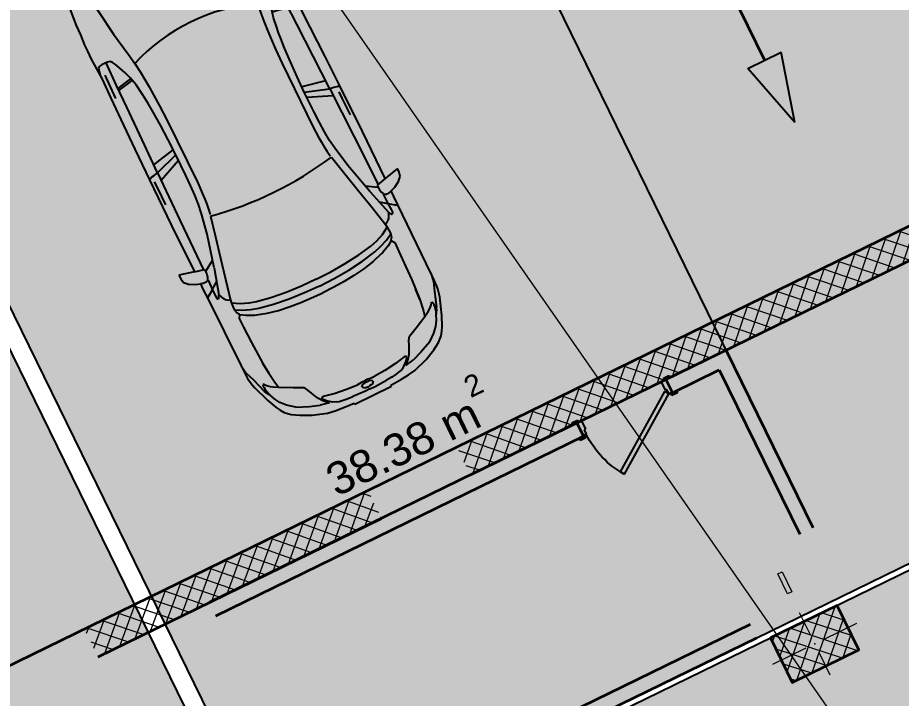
# Model space of a CAD drawing. Header units: metres. Extents: x 7511783 to 7512372, y 4692307 to 4692611.
# Drawn here: x 7511901.53 to 7511908.67, y 4692372.18 to 4692377.69 of the extents above; entities that cross this region are included whole.
import ezdxf

# ---------------------------------------------------------------- set-up
doc = ezdxf.new("R2010")
doc.units = ezdxf.units.M
for name, color, linetype, lineweight in [('2D Drafting - General_Pen_No__1', 7, 'Continuous', 0), ('A - Muret', 7, 'Continuous', 0), ('A - Muret_Pen_No__101', 252, 'Continuous', 0), ('A - Muret_Pen_No__7', 7, 'Continuous', 0), ('A - Pllaka Themel', 7, 'Continuous', 0), ('A - Pllaka Themel_Pen_No__42', 8, 'Continuous', 0), ('A - Shtyllat', 7, 'Continuous', 0), ('A - Shtyllat_Pen_No__1', 7, 'Continuous', 0), ('A - Shtyllat_Pen_No__7', 7, 'Continuous', 0), ('A -Polyline', 7, 'Continuous', 0), ('A -Polyline_Pen_No__42', 8, 'Continuous', 0), ('A1 - Bodrumi -1', 7, 'Continuous', 0), ('ARCHICAD Doors_Pen_No__42', 8, 'Continuous', 0), ('bodrum 1 garazhat projekt', 7, 'Continuous', 0), ('garazhat-netw-amiri - b1', 20, 'Continuous', 0), ('Interior - Furniture _Pen_No__42', 8, 'Continuous', 0), ('vijat rregullim', 1, 'Continuous', 0)]:
    doc.layers.add(name, color=color, linetype=linetype, lineweight=lineweight)
for name, color, linetype, lineweight, true_color in [('2D Drafting - General_Pen_No__102', 7, 'Continuous', 0, 0xcccccc), ('A - Fill Zone_Pen_No__102', 7, 'Continuous', 0, 0xcccccc), ('A - Fill Zone_Pen_No__156', 7, 'Continuous', 0, 0x54689e), ('A - Fill Zone_Pen_No__176', 7, 'Continuous', 0, 0x93a0c6), ('A - Muret_Pen_No__102', 7, 'Continuous', 0, 0xcccccc), ('A -Polyline_Pen_No__48', 7, 'Continuous', 0, 0xa80f02), ('A -Polyline_Pen_No__8', 7, 'Continuous', 0, 0xa80f02)]:
    doc.layers.add(name, color=color, linetype=linetype, lineweight=lineweight, true_color=true_color)
doc.styles.add('GENERATED_STYLE_1', font='arial.ttf')
pattern_1 = [(44.99999999999999, (0, 0), (-68.94290863686237, 68.94290863686243), []), (135.0000000000002, (0, 0), (68.94290863686219, 68.94290863686261), [])]

# ---------------------------------------------------------------- blocks, each defined once
blk = doc.blocks.new('Slab_1', base_point=(-1850.000000000003, -20500.83600967443))
at = {"layer": 'A - Pllaka Themel_Pen_No__42', "color": 8, "linetype": 'Continuous', "lineweight": 25, "flags": 128}
blk.add_lwpolyline([(-1850.000000000003, -20500.83600967443), (27400.0000000007, -20500.83534970144), (27400.0000000007, 1500), (-1000, 1500), (-999.9999999999993, -8550.830745419273), (-1850.000000000002, -8550.830745419273)], close=True, dxfattribs=at)
blk = doc.blocks.new('Slab_2', base_point=(27550, -20500.83535421408))
at = {"layer": 'A - Pllaka Themel_Pen_No__42', "color": 8, "linetype": 'Continuous', "lineweight": 25, "flags": 128}
blk.add_lwpolyline([(27550, -20500.83535421408), (52100, -20500.83535421408), (52100, 1500), (27550, 1500)], close=True, dxfattribs=at)
blk = doc.blocks.new('Slab_5', base_point=(27099.99999994247, -19050.45703700876))
at = {"layer": 'A - Pllaka Themel_Pen_No__42', "color": 8, "linetype": 'Continuous', "lineweight": 25, "flags": 128}
blk.add_lwpolyline([(27099.99999994247, -19050.45703700876), (27099.99999994245, -53141.28956256485), (34367.48378446266, -53141.28956256485), (34572.08011014806, -54047.73212241127), (58725.51372234098, -48551.56399353077), (58577.30438397717, -47886.40318112021), (60192.66493870387, -47573.34216697118), (56976.71528492225, -33242.20353530695), (55470.262655318, -33580.37692266011), (52202.17436583389, -19050.80466526669)], close=True, dxfattribs=at)
blk = doc.blocks.new('Wall_32', base_point=(5824.862731304112, -24950.40664052381))
at = {"layer": 'A - Muret_Pen_No__101', "linetype": 'Continuous', "lineweight": 13}
h = blk.add_hatch(dxfattribs=at)
h.set_pattern_fill('CONCRETE_BLOCK', color=252, style=0, pattern_type=2)
h.set_pattern_definition(pattern_1)
h.paths.add_polyline_path([(6424.862816457296, -24950.41492313773), (9499.99819457595, -24950.45703086066), (9500.001641991863, -24700.63338816103), (10300.00183761077, -24700.64422289676), (10299.99814395087, -24950.46786559639), (13074.99829154035, -24950.50578717143), (13075.00173895627, -24700.63338816103), (13875.00193457518, -24700.64422289676), (13874.99824091527, -24950.51686815115), (16424.99835657232, -24950.55208104225), (16425.00180398823, -24700.63338816103), (17225.00150711915, -24700.64422289676), (17224.99805970324, -24950.56316202198), (22349.99821248404, -24950.63358780419), (22350.00165989995, -24700.63338816103), (6424.866263873208, -24700.41496973857)])
at = {"layer": 'A - Muret_Pen_No__7', "color": 7, "linetype": 'Continuous', "lineweight": 35, "flags": 128}
for points in [[(22350.00171495449, -24700.63356742325), (6424.866061430847, -24700.41487988083)], [(13874.99827751874, -24950.51718679462), (16424.99818087069, -24950.55220396648)], [(17224.99816915654, -24950.56318974614), (22349.99828189833, -24950.63356739967)]]:
    blk.add_lwpolyline(points, dxfattribs=at)
blk = doc.blocks.new('Wall_61', base_point=(27550, -19000.83534970144))
at = {"layer": 'A - Muret_Pen_No__102', "linetype": 'Continuous', "lineweight": 0, "true_color": 0xcccccc}
blk.add_hatch(color=254, dxfattribs=at).paths.add_polyline_path([(28500.00002657669, -19000.83533755253), (31800.00000223517, -19000.83597085249), (31800.00000223517, -18880.83531886295), (28500.00002657669, -18880.83531886295)])
at = {"layer": 'A - Muret_Pen_No__7', "color": 7, "linetype": 'Continuous', "lineweight": 35, "flags": 128}
for points in [[(31800.00000223517, -18880.83534970144), (28500.00002086165, -18880.83534970144)], [(28500.00002086165, -19000.83534970144), (31800.00000223522, -19000.83534970144)]]:
    blk.add_lwpolyline(points, dxfattribs=at)
blk = doc.blocks.new('Door 22')
at = {"layer": 'ARCHICAD Doors_Pen_No__42', "color": 8, "linetype": 'Continuous', "lineweight": 25}
for p, q in [((-260.3921784050518, 393.9747868736185), (-237.4491209510099, 426.7408686451782)), ((349.0569425459581, -32.76608177155968), (-260.3921784050518, 393.9747868736185)), ((-237.4491209510099, 426.7408686451782), (371.9999999999999, 0)), ((-387, 23.99999999999998), (-437, 23.99999999999998)), ((-437, 23.99999999999998), (-437, 4.99999999999999)), ((-437, 4.99999999999999), (-387, 4.99999999999999)), ((-400, 4.99999999999999), (-437.0000000000001, 4.99999999999999)), ((-400, 4.99999999999999), (-437.0000000000001, 4.99999999999999)), ((-375, 4.99999999999999), (-400, 4.99999999999999)), ((-400, 4.99999999999999), (-400, 0)), ((-400, 0), (-400, 4.99999999999999)), ((-400, 0), (-400, 4.99999999999999)), ((-400, 0), (-375, 0)), ((-372.0000000000001, 0), (-400, 0)), ((-400, 0), (-400, -115)), ((-400, -115), (-400, 0)), ((-400, -115), (-400, 0)), ((-387, 4.99999999999999), (-387, 23.99999999999998)), ((-375, 0), (-375, 4.99999999999999)), ((-372.0000000000001, -40), (-372.0000000000001, 0)), ((371.9999999999999, 0), (349.0569425459581, -32.76608177155968)), ((400, 0), (372.0000000000001, 0)), ((372.0000000000001, 0), (372.0000000000001, -40)), ((400, 4.99999999999999), (375, 4.99999999999999)), ((375, 4.99999999999999), (375, 0)), ((375, 0), (400, 0)), ((437, 23.99999999999998), (387, 23.99999999999998)), ((387, 23.99999999999998), (387, 4.99999999999999)), ((387, 4.99999999999999), (437, 4.99999999999999)), ((400, 0), (400, 4.99999999999999)), ((400, 0), (400, 4.99999999999999)), ((400, 0), (400, 4.99999999999999)), ((400, 4.99999999999999), (437.0000000000001, 4.99999999999999)), ((400, 4.99999999999999), (437.0000000000001, 4.99999999999999)), ((400, -115), (400, 0)), ((400, -115), (400, 0)), ((400, -115), (400, 0)), ((437, 4.99999999999999), (437, 23.99999999999998)), ((-360.0000000000001, -40), (-372.0000000000001, -40)), ((-360.0000000000001, -115), (-360.0000000000001, -40)), ((372.0000000000001, -40), (360.0000000000001, -40)), ((360.0000000000001, -40), (360.0000000000001, -115)), ((-387, -115), (-437, -115)), ((-437, -115), (-437, -134)), ((-400, -115), (-437.0000000000001, -115)), ((-400, -115), (-437.0000000000001, -115)), ((-437, -134), (-387, -134)), ((-400, -115), (-360.0000000000001, -115)), ((-387, -134), (-387, -115)), ((360.0000000000001, -115), (400, -115)), ((437, -115), (387, -115)), ((387, -115), (387, -134)), ((387, -134), (437, -134)), ((400, -115), (437.0000000000001, -115)), ((400, -115), (437.0000000000001, -115)), ((437, -134), (437, -115))]:
    blk.add_line(p, q, dxfattribs=at)
blk.add_arc((371.9999999999999, 0), 744, 145, 180, dxfattribs=at)
blk = doc.blocks.new('Wall_62', base_point=(27550, -16800.83534970144))
at = {"layer": 'A - Muret_Pen_No__102', "linetype": 'Continuous', "lineweight": 0, "true_color": 0xcccccc}
for points in [[(27950.00003650788, -16800.83535064358), (27950.00003650788, -16920.83534970144), (31257.67067295569, -16920.83534970144), (31257.67067295569, -16800.83535064358)], [(32599.99999999999, -16800.83535064358), (32057.67066667476, -16800.83535064358), (32057.67066667476, -16920.83534970144), (32480.00000094213, -16920.83534970144)]]:
    blk.add_hatch(color=254, dxfattribs=at).paths.add_polyline_path(points)
at = {"layer": 'A - Muret_Pen_No__7', "color": 7, "linetype": 'Continuous', "lineweight": 35}
for p, q in [((31257.67064084864, -16800.83534970144), (31220.67064084864, -16800.83534970144)), ((31257.67064084864, -16800.83534970144), (31257.67064084864, -16915.83534970144)), ((32057.67064084864, -16800.83534970144), (32094.67064084864, -16800.83534970144)), ((32057.67064084864, -16800.83534970144), (32057.67064084864, -16915.83534970144)), ((31257.67064084864, -16920.83534970144), (31220.67064084864, -16920.83534970144)), ((31257.67064084864, -16915.83534970144), (31257.67064084864, -16920.83534970144)), ((32057.67064084864, -16915.83534970144), (32057.67064084864, -16920.83534970144)), ((32057.67064084864, -16920.83534970144), (32094.67064084864, -16920.83534970144))]:
    blk.add_line(p, q, dxfattribs=at)
at = {"layer": 'A - Muret_Pen_No__7', "color": 7, "linetype": 'Continuous', "lineweight": 35, "flags": 128}
for points in [[(31257.67064677061, -16800.83534970144), (27950.00003650788, -16800.83534970144)], [(32599.99999999999, -16800.83534970144), (32057.67064453544, -16800.83534970144)], [(27949.99999538064, -16920.83534970144), (31257.6706300813, -16920.83534970144)], [(32057.67062084257, -16920.83534970144), (32480, -16920.83534970144)]]:
    blk.add_lwpolyline(points, dxfattribs=at)
at = {"layer": 'ARCHICAD Doors_Pen_No__42', "color": 8, "linetype": 'Continuous', "lineweight": 25, "xscale": -1, "zscale": 1000, "rotation": 180}
blk.add_blockref('Door 22', (31657.67064084864, -16915.83534970144), dxfattribs=at)
blk = doc.blocks.new('Wall_63', base_point=(32599.99999999999, -16800.83534970144))
at = {"layer": 'A - Muret_Pen_No__102', "linetype": 'Continuous', "lineweight": 0, "true_color": 0xcccccc}
blk.add_hatch(color=254, dxfattribs=at).paths.add_polyline_path([(32480, -16920.83534970144), (32480, -18400.83597085249), (32599.99999999999, -18400.83597085249), (32599.99999999999, -16800.83534970144)])
at = {"layer": 'A - Muret_Pen_No__7', "color": 7, "linetype": 'Continuous', "lineweight": 35, "flags": 128}
for points in [[(32599.99999999999, -18400.83597085249), (32599.99999999999, -16800.83534970144)], [(32480, -16920.83534970144), (32480, -18400.83597085249)]]:
    blk.add_lwpolyline(points, dxfattribs=at)
blk = doc.blocks.new('Column_36', base_point=(3830.000000000001, 14470))
at = {"layer": 'A - Shtyllat_Pen_No__1', "color": 7, "linetype": 'Continuous', "lineweight": 13, "flags": 128}
blk.add_lwpolyline([(3850.000000000001, 14380), (3810.000000000001, 14380), (3810.000000000001, 14560), (3850.000000000001, 14560)], close=True, dxfattribs=at)
blk = doc.blocks.new('Column_107', base_point=(32200, -19250.52766453971))
at = {"layer": 'A - Shtyllat', "linetype": 'Continuous', "lineweight": 0, "true_color": 0x000000}
h = blk.add_hatch(dxfattribs=at)
h.set_pattern_fill('CONCRETE_BLOCK', color=18, style=0, pattern_type=2)
h.set_pattern_definition(pattern_1)
h.paths.add_polyline_path([(32500.00276967757, -19050.53181911841), (31900.00276973511, -19050.52350999937), (31899.99723032242, -19450.52350996101), (32499.99723026488, -19450.53181908005)])
at = {"layer": 'A - Shtyllat_Pen_No__1', "color": 7, "linetype": 'Continuous', "lineweight": 13}
for p, q in [((32200.00110788253, -19170.52766454738), (32200.00387758888, -18970.52766456656)), ((32120.00000000767, -19250.52655665718), (31820.00000003643, -19250.52240209766)), ((32279.99999999233, -19250.52877242225), (32579.99999996355, -19250.53292698177)), ((32199.99889211746, -19330.52766453204), (32199.99612241111, -19530.52766451286))]:
    blk.add_line(p, q, dxfattribs=at)
blk.add_point((32200, -19250.52766453971), dxfattribs=at)
at = {"layer": 'A - Shtyllat_Pen_No__7', "color": 7, "linetype": 'Continuous', "lineweight": 35, "flags": 128}
blk.add_lwpolyline([(32500.00276967757, -19050.53181911841), (31900.00276973511, -19050.52350999937), (31899.99723032242, -19450.52350996101), (32499.99723026488, -19450.53181908005)], close=True, dxfattribs=at)
blk = doc.blocks.new('Car 05 22')
at = {"layer": 'Interior - Furniture _Pen_No__42', "color": 8, "linetype": 'Continuous', "lineweight": 25}
for p, q in [((1961.117547741, 983.2211582230001), (1928.938242309, 983.2211582230001)), ((1928.938242309, 983.2211582230001), (1957.843908175, 858.0544967500001)), ((1996.903176747, 974.9060932166), (1961.117547741, 983.2211582230001)), ((2026.89661068, 945.007687052), (1996.903176747, 974.9060932166)), ((2054.5732194, 897.577022836), (2026.89661068, 945.007687052)), ((1129.8609284, 858.5331077519999), (856.5325990199999, 856.1697074550001)), ((1129.8609284, 858.5331077519999), (1120.69723063, 838.160005195)), ((1536.1071561, 860.3802508980001), (1129.8609284, 858.5331077519999)), ((1957.843908175, 858.0544967500001), (1536.1071561, 860.3802508980001)), ((1957.84390817, 858.0544967500001), (1977.22141076, 777.427813481)), ((2067.91700908, 857.6794056350002), (2054.5732194, 897.577022836)), ((2119.91703998, 857.4374531180001), (2067.91700908, 857.6794056350002)), ((2075.28112592, 835.6608695470001), (2067.91700908, 857.6794056350002)), ((2193.165590015, 856.4504063259001), (2119.91703998, 857.4374531180001)), ((-585.227090103, 801.027979058), (-706.3378894982, 775.7872218095)), ((-483.1389679684001, 817.2581826864), (-585.227090103, 801.027979058)), ((-372.3345973750002, 830.2299334650002), (-483.1389679684001, 817.2581826864)), ((-251.752794228, 841.0437339470001), (-372.3345973750002, 830.2299334650002)), ((-168.2198443133, 844.6061713611999), (-251.752794228, 841.0437339470001)), ((-78.35772569479998, 850.6357850930001), (-168.2198443133, 844.6061713611999)), ((-24.036324899, 852.2918850640001), (-78.35772569479998, 850.6357850930001)), ((40.3182760438, 852.333685063), (-24.036324899, 852.2918850640001)), ((230.8030912739, 845.5192631063), (40.3182760438, 852.333685063)), ((124.560977278, 791.396786131), (129.0398444, 820.468777931)), ((125.693926866, 743.8968737240001), (124.560977278, 791.396786131)), ((129.0398444, 820.468777931), (138.8862428820001, 832.3883788069999)), ((138.8862428820001, 832.3883788069999), (165.168377873, 840.2758852750001)), ((165.168377873, 840.2758852750001), (194.733578306, 844.324685204)), ((194.733578306, 844.324685204), (230.803091274, 845.519263106)), ((210.873013229, 809.231738788), (418.0703055720001, 816.1926024380002)), ((400.0158099590001, 847.5968063790001), (230.8030912739, 845.5192631063)), ((590.7241636140001, 851.6786068920002), (400.0158099590001, 847.5968063790001)), ((856.5325990199999, 856.1697074550001), (590.7241636140001, 851.6786068920002)), ((1115.14443198, 808.9482015290001), (1108.59023357, 773.98329714)), ((1119.51383092, 833.267204581), (1115.14443198, 808.9482015290001)), ((1120.16623076, 836.3248049650001), (1119.51383092, 833.267204581)), ((1120.69723063, 838.160005195), (1120.16623076, 836.3248049650001)), ((1162.63563846, 830.4777734580001), (1220.13025657, 829.0713745190002)), ((1220.13025657, 829.0713745190002), (1369.65750367, 831.4890726950001)), ((1537.61805657, 780.0256115210001), (1974.99295641, 786.0764425990001)), ((2044.48611622, 783.069509224), (2063.35562216, 792.2740022800001)), ((2063.35562216, 792.2740022800001), (2070.42572439, 799.8521965630001)), ((2068.68333559, 787.696981005), (2065.39356605, 794.4584027669999)), ((2068.68333559, 787.696981005), (2148.02030692, 790.4828861469999)), ((2070.42572439, 799.8521965630001), (2075.2191259, 809.398389361)), ((2075.2191259, 809.398389361), (2075.28112592, 835.6608695470001)), ((2106.51930118, 732.1586113790001), (2148.02030692, 790.4828861469999)), ((2148.02030692, 790.4828861469999), (2166.81146925, 813.8145374840001)), ((2148.02030692, 790.4828861469999), (2205.61920777, 792.204186117)), ((2166.81146925, 813.8145374840001), (2182.27381684, 834.0818412380002)), ((2182.27381684, 834.0818412380002), (2193.16559002, 856.4504063260001)), ((2808.01466132, 852.5547640039999), (2193.165590015, 856.4504063259001)), ((2205.61920777, 792.204186117), (2227.21980808, 791.0038861380001)), ((2227.21980808, 791.0038861380001), (2232.61990816, 790.0299861550001)), ((2232.61990816, 790.0299861550001), (2237.93539134, 787.287122525)), ((2240.81890828, 784.0391862600001), (2237.93539134, 787.287122525)), ((2855.7113639, 852.6327640009999), (2808.01466132, 852.5547640039999)), ((2808.01466132, 852.5547640039999), (2876.86636504, 843.3172643940001)), ((2891.44016583, 852.528764005), (2855.7113639, 852.6327640009999)), ((2876.86636504, 843.3172643940001), (2954.16376923, 813.731165643)), ((2922.51356751, 852.0343640259999), (2891.44016583, 852.528764005)), ((2904.11849592, 832.8863289209999), (2905.06820589, 832.837990116)), ((2945.17226874, 849.4061641369999), (2922.51356751, 852.0343640259999)), ((2989.61447115, 839.6482645490003), (2945.17226874, 849.4061641369999)), ((2954.16376923, 813.731165643), (3075.78877375, 774.6896785450001)), ((3013.55027244, 833.064864827), (2989.61447115, 839.6482645490003)), ((3154.26138006, 782.5577669589999), (3013.55027244, 833.064864827)), ((-784.8200333720001, 721.8124613509999), (-815.0478655078001, 667.7598955197003)), ((-757.6903274910002, 747.022066986), (-784.8200333720001, 721.8124613509999)), ((-706.3378894982, 775.7872218095), (-757.6903274910002, 747.022066986)), ((-729.425104913, 716.3992494200002), (-750.5770825730001, 669.7773949330001)), ((-701.0941271610001, 743.2591195180001), (-729.425104913, 716.3992494200002)), ((-664.8727541800001, 760.961322365), (-701.0941271610001, 743.2591195180001)), ((-626.571782751, 772.4860242179999), (-664.8727541800001, 760.961322365)), ((-594.8871138119998, 778.489558035), (-626.571782751, 772.4860242179999)), ((327.3887276080001, 761.9208956260001), (125.394377448, 756.455747737)), ((132.4291391170001, 722.8048827370001), (125.693926866, 743.8968737240001)), ((146.670770152, 710.6062742990001), (132.4291391170001, 722.8048827370001)), ((521.950780327, 764.672895972), (327.3887276080001, 761.9208956260001)), ((355.2943663540001, 762.315609428), (339.1227247570001, 683.1192857359999)), ((373.4006373970001, 762.571715197), (357.2289958010001, 683.375391506)), ((813.6270094460001, 769.327996556), (521.950780327, 764.672895972)), ((1108.59023357, 773.98329714), (813.6270094460001, 769.327996556)), ((1036.25651944, 772.8416796290002), (996.5002997029999, 578.7916468290002)), ((1041.96657906, 578.0240872360001), (1107.56627095, 773.967136299)), ((1173.32542975, 774.8950612010001), (1090.33970038, 577.8925306800002)), ((1108.59023357, 773.98329714), (1537.61805657, 780.0259473990001)), ((1939.15395607, 686.22492547), (1995.917261, 777.427813481)), ((1977.22141076, 777.427813481), (2019.59119012, 777.427813481)), ((2000.39650233, 701.5917706940002), (2213.53100788, 762.9814866290001)), ((2019.59119012, 777.427813481), (2044.48611622, 783.069509224)), ((2226.59190807, 769.8777067159999), (2213.53100788, 762.9814866290001)), ((2213.53100788, 762.9814866290001), (2238.34670825, 752.240186817)), ((2234.36910819, 773.9630864369999), (2226.59190807, 769.8828865080001)), ((2238.46067648, 776.864360243), (2234.36910819, 773.9630864369999)), ((2238.34670825, 752.240186817), (2258.53170854, 739.7174870370001)), ((2238.46067648, 776.864360243), (2240.85090828, 780.520986322)), ((2240.85090828, 780.520986322), (2240.81890828, 784.0391862600001)), ((2258.53170854, 739.7174870370001), (2269.0398087, 731.086787188)), ((2269.0398087, 731.086787188), (2278.83550884, 721.9650873480001)), ((2278.83550884, 721.9650873480001), (2293.79610906, 697.650987774)), ((3022.47491973, 758.305686711), (3023.66221975, 762.4851866380001)), ((3024.49924208, 753.7186598590001), (3022.47491973, 758.305686711)), ((3023.66221975, 762.4851866380001), (3034.64521991, 765.0503865930001)), ((3037.91041996, 743.452886971), (3024.49924208, 753.7186598590001)), ((3034.64521991, 765.0503865930001), (3046.93432009, 763.817386614)), ((3050.61522015, 730.6688871950001), (3037.91041996, 743.452886971)), ((3046.93432009, 763.817386614), (3060.9451203, 762.9292866300001)), ((3064.50712035, 714.6457874760001), (3050.61522015, 730.6688871950001)), ((3060.9451203, 762.9292866300001), (3089.85712072, 757.3861867269999)), ((3076.97452053, 697.807687771), (3064.50712035, 714.6457874760001)), ((3100.48402088, 763.1120866269999), (3075.78877375, 774.6896785450001)), ((3089.85712072, 757.3861867269999), (3108.43932099, 751.4304868319999)), ((3114.13862108, 753.311186799), (3100.48402088, 763.1120866269999)), ((3108.43932099, 751.4304868319999), (3122.8656212, 746.435986919)), ((3122.8656212, 746.435986919), (3114.13862108, 753.311186799)), ((3170.0706946, 726.5554905960001), (3122.8656212, 746.435986919)), ((3235.883818752, 747.6101556219), (3154.26138006, 782.5577669589999)), ((3211.69204952, 701.0151137130001), (3170.0706946, 726.5554905960001)), ((3269.07948628, 728.3294692490001), (3235.883818752, 747.6101556219)), ((3298.56678787, 705.6390702070001), (3269.07948628, 728.3294692490001)), ((-815.0478655078001, 667.7598955197003), (-855.0523550635, 511.0116477078998)), ((-768.27197925, 602.2788720830002), (-750.5770825730001, 669.7773949330001)), ((171.252864179, 696.6287725440002), (146.670770152, 710.6062742990001)), ((212.566754139, 676.5412700230003), (171.252864179, 696.6287725440002)), ((266.3151410770001, 654.566867265), (212.566754139, 676.5412700230003)), ((319.490328155, 636.426864989), (266.3151410770001, 654.566867265)), ((339.1227247570001, 683.1192857359999), (329.5580559370001, 633.867334886)), ((357.2289958010001, 683.375391506), (346.76505809, 629.492778784)), ((2000.39650233, 701.5917706940002), (1730.35620914, 633.8338533080002)), ((1952.84760406, 621.338789111), (2122.04550654, 659.9572884350001)), ((2122.04550654, 659.9572884350001), (2293.79610906, 697.650987774)), ((2293.79610906, 697.650987774), (2317.1870094, 700.7385877199999)), ((2293.79610906, 697.6386630720001), (2293.79610906, 697.650987774)), ((2317.1870094, 700.7385877199999), (2345.74280982, 702.7498876850002)), ((2355.13419975, 639.912801441), (2317.1870094, 700.7385877199999)), ((2345.74280982, 702.7498876850002), (2378.92931031, 702.0184876970001)), ((2410.10490185, 649.1086815510001), (2378.92931031, 702.0184876970001)), ((2378.92931031, 702.0184876970001), (2410.57231077, 694.202887834)), ((2436.02871163, 583.2244924540001), (2410.10490185, 649.1086815510001)), ((2410.57231077, 694.202887834), (2410.58631694, 694.1782473540002)), ((2428.73881104, 681.706188053), (2410.57231077, 694.202887834)), ((2428.73881104, 681.706188053), (2457.25830016, 700.0355353230001)), ((2428.77597173, 681.7007453250001), (2428.73881104, 681.706188053)), ((2428.77597173, 681.7007453250001), (2456.66545813, 639.8418234830003)), ((2457.25830016, 700.0355353230001), (2535.4819126, 697.9905877680001)), ((2535.4226126, 697.9916562040003), (2673.21491462, 695.5089878119999)), ((2535.46586986, 697.9894090810001), (2535.4819126, 697.988971943)), ((2673.21491462, 695.5089878119999), (2787.200816290001, 691.4809878819999)), ((2787.200816290001, 691.4809878819999), (2868.41581748, 687.223087957)), ((2868.39588233, 687.2248867100001), (2959.72331881, 678.984388101)), ((2959.72331881, 678.984388101), (2868.41581748, 687.1969879569999)), ((2959.72331881, 678.984388101), (3047.2313201, 666.2002883250001)), ((3047.20992906, 666.2041971140002), (3100.00912087, 656.556188494)), ((3100.00912087, 656.556188494), (3076.97452053, 697.807687771)), ((3152.92075342, 553.873393456), (3100.00912087, 656.556188494)), ((3254.25934432, 663.1775183300001), (3211.69204952, 701.0151137130001)), ((3301.86726379, 602.8090087200001), (3254.25934432, 663.1775183300001)), ((3337.33388997, 663.380671991), (3298.56678787, 705.6390702070001)), ((3374.49419199, 603.583974516), (3337.33388997, 663.380671991)), ((-768.27197925, 602.2788720830002), (-782.764796709, 510.0106247469999)), ((-764.3441764490001, 617.261773195), (-665.7281459970001, 623.9546285630003)), ((-665.7281459970001, 623.9546285630003), (-500.877431885, 634.180288886)), ((-500.877431885, 634.180288886), (-383.0238853850001, 641.9613403830001)), ((-383.0238853850001, 641.9613403830001), (-274.2208861730001, 631.3184000780001)), ((-274.2208861730001, 631.3184000780001), (-56.40485420300001, 600.536895199)), ((-56.40485420300001, 600.536895199), (145.941775497, 566.5900898169999)), ((392.7088835140001, 617.8124267930001), (319.490328155, 636.426864989)), ((474.8166917820001, 607.105387857), (392.7088835140001, 617.8124267930001)), ((521.3449804749999, 601.6186871690002), (474.8166917820001, 607.105387857)), ((569.993568652, 596.838186569), (521.3449804749999, 601.6186871690002)), ((652.59274858, 590.9845858339999), (569.993568652, 596.838186569)), ((772.8388193580001, 584.9903850819999), (652.59274858, 590.9845858339999)), ((907.266686691, 580.298084493), (772.8388193580001, 584.9903850819999)), ((1041.96657906, 578.0240872360001), (907.266686691, 580.298084493)), ((1227.79815085, 577.518695794), (1041.96657906, 578.0240872360001)), ((1316.09897866, 580.475793563), (1227.79815085, 577.518695794)), ((1403.02450604, 584.4121905939999), (1316.09897866, 580.475793563)), ((1483.8761315, 590.1361862749999), (1403.02450604, 584.4121905939999)), ((1562.00595611, 600.5964783840001), (1483.8761315, 590.1361862749999)), ((1730.35620914, 633.8338533080002), (1562.00595611, 600.5964783840001)), ((1610.72419049, 544.0665862469999), (1779.61280153, 581.7538898049999)), ((1779.61280153, 581.7538898049999), (1952.84760406, 621.338789111)), ((2379.77420337, 575.387091212), (2355.13301598, 639.9159014410001)), ((2397.33410595, 514.2584815219999), (2379.77250853, 575.3929912130001)), ((2453.63941421, 521.616582688), (2436.02871163, 583.2244924540001)), ((2456.66545813, 639.8418234830003), (2487.23639187, 574.2621729599999)), ((2487.23639187, 574.2621729599999), (2491.79934275, 562.0052962960002)), ((3301.86726379, 602.8090087200001), (3346.01551313, 501.42179807)), ((3418.40079436, 512.743978351), (3374.49419199, 603.583974516)), ((-855.0523550635, 511.0116477078998), (-874.6778528530002, 344.9579771100001)), ((-782.7621654889999, 510.0273763590001), (-794.5333543099999, 390.6265818930001)), ((145.941775497, 566.5900898169999), (233.261172115, 552.312592089)), ((233.261172115, 552.312592089), (315.3092800730001, 541.359190513)), ((315.2936019620001, 541.3606176840001), (384.2945810830001, 535.0794906230002)), ((384.2815104790001, 535.0803623180001), (454.174320738, 530.4191213629999)), ((454.170282107, 530.4193907049998), (526.242583163, 526.2868907769998)), ((526.2331313149999, 526.287307384), (627.7018846490002, 521.814890855)), ((627.6985462070002, 521.8149872519999), (756.75876515, 518.0884218199999)), ((756.75876515, 518.0884218199999), (1322.62824821, 518.052230308)), ((1322.62824821, 518.052230308), (1420.49779626, 521.6528908580001)), ((1420.49066257, 521.652523245), (1466.64156934, 524.030772681)), ((1466.62639694, 524.029990817), (1510.87647584, 527.594696836)), ((1510.85529759, 527.5929907539999), (1554.25309822, 533.0576906580002)), ((1554.25309822, 533.0576906580002), (1596.82961355, 540.969674969)), ((1597.28918852, 541.1774857889999), (1596.65116701, 540.8889849259999)), ((2419.31580918, 395.73626267), (2397.33316008, 514.2635815229999)), ((2477.61661773, 401.0764635800001), (2453.63941421, 521.616582688)), ((2491.79994982, 562.0052962960002), (2517.90263133, 477.034766618)), ((3189.62073735, 475.569766106), (3152.92075342, 553.873393456)), ((3346.01551313, 501.42179807), (3374.29746586, 419.557472908)), ((3457.47689648, 393.098483403), (3418.40079436, 512.743978351)), ((2517.90263133, 477.034766618), (2537.54372273, 384.081034151)), ((3199.39883308, 466.7584630290001), (3189.62073735, 475.569766106)), ((3220.69886845, 454.3885401880001), (3199.39883308, 466.7584630290001)), ((3256.10680826, 439.241753418), (3220.67662376, 454.401458713)), ((3288.39019413, 425.101248479), (3256.10680826, 439.241753418)), ((-794.5333543099999, 390.6265818930001), (-802.432846809, 258.715288008)), ((2433.73206705, 266.091642182), (2419.31580918, 395.73626267)), ((2493.88922012, 269.050242651), (2477.61661773, 401.0764635800001)), ((2537.54372273, 384.081034151), (2551.45611664, 285.6281997640001)), ((3319.36158057, 408.4128426500001), (3288.39019413, 425.101248479)), ((3353.46269085, 384.251283776), (3319.36158057, 408.4128426500001)), ((3321.23357975, 370.497229407), (3320.99727986, 362.132926485)), ((3320.99727986, 362.132926485), (3338.31527228, 276.8564967000001)), ((3324.65427826, 377.297531782), (3321.23357975, 370.497229407)), ((3328.30797666, 379.591332583), (3324.65427826, 377.297531782)), ((3338.46837221, 379.452332535), (3328.30797666, 379.591332583)), ((3363.6407612, 357.8117249760001), (3338.46837221, 379.452332535)), ((3377.18239213, 359.973484801), (3353.46269085, 384.251283776)), ((3396.66521323, 315.8049103040001), (3363.6407612, 357.8117249760001)), ((3391.09039087, 344.247647689), (3374.29746586, 419.557472908)), ((3391.09039087, 344.247647689), (3377.18239213, 359.973484801)), ((3468.34279707, 330.9338860280001), (3457.47689648, 393.098483403)), ((-874.6778528530002, 344.9579771100001), (-882.9440546450002, 194.680643518)), ((3408.0703938, 289.3779877820002), (3396.66521323, 315.8049103040001)), ((3408.0703938, 289.3779877820002), (3413.77629411, 267.259988716)), ((3474.4914974, 263.721088865), (3468.34279707, 330.9338860280001)), ((-802.432846809, 258.715288008), (-806.813142649, 124.936494209)), ((2441.61713002, 131.955220918), (2433.73181129, 266.093942182)), ((2503.10292147, 133.173421111), (2493.88922012, 269.050242651)), ((2551.45611664, 285.6281997640001), (2559.71041303, 193.693567653)), ((3338.31527228, 276.8564967000001), (3351.88296634, 172.661960307)), ((3413.77548775, 267.2641933500001), (3418.45445829, 242.866384828)), ((3418.45219437, 242.878189745), (3424.04489467, 200.723791525)), ((3478.33319761, 199.9171915590001), (3474.4914974, 263.721088865)), ((-882.9440546450002, 194.680643518), (-885.376707689, 0)), ((2559.71041303, 193.693567653), (2564.38081099, 101.185635342)), ((3351.88296634, 172.661960307), (3358.34376351, 75.87012649980001)), ((3424.04489467, 200.723791525), (3427.72848251, 152.023715234)), ((3432.36383112, 39.98011396419999), (3427.72848251, 152.023715234)), ((3479.35651311, 164.9481933352), (3478.33319761, 199.9171915590001)), ((3489.51959821, 164.9481933352), (3479.35651311, 164.9481933352)), ((3489.51959821, -164.9481933352), (3489.51959821, 164.9481933352)), ((-806.813142649, 124.936494209), (-808.0470753050001, 0)), ((2444.0197128, -0.02730000432770001), (2441.61701245, 131.957220918)), ((2506.01959488, -3.859767548100002e-13), (2503.10292147, 133.173421111)), ((2564.38081099, 101.185635342), (2566.01761027, -0.006100002130650002)), ((3353.95786543, 27.8932505984), (3358.34376351, 75.87012649980001)), ((-885.376707689, 0), (-882.9440546450002, -194.680643518)), ((-806.813142649, -124.936494209), (-808.0470753050001, 1.476718538480001e-13)), ((2444.0197128, 0.02730000432710001), (2441.61701245, -131.957220918)), ((2564.38081099, -101.185635342), (2566.01761027, 0.006100002129970001)), ((3353.95786543, 27.8932505984), (3353.95786543, -0.7649002671629999)), ((3353.95786543, -27.8932505984), (3353.95786543, 0.7649002671619999)), ((3370.89075802, 11.7411041009), (3370.32315827, -0.7649002671629999)), ((3370.89075802, -11.7411041009), (3370.32315827, 0.7649002671619999)), ((3372.49235732, 23.6550082622), (3370.89075802, 11.7411041009)), ((3376.26728506, 38.993950924), (3372.49235732, 23.6550082622)), ((3381.98685317, 46.5714162664), (3376.26728506, 38.993950924)), ((3386.21005132, 48.3522168884), (3381.98685317, 46.5714162664)), ((3386.21005132, 48.3522168884), (3394.28954778, 48.3522168884)), ((3398.51284593, 46.5714162664), (3394.28954778, 48.3522168884)), ((3404.23226311, 38.99375151340001), (3398.51284593, 46.5714162664)), ((3404.23226311, 38.99375151340001), (3408.00714178, 23.6550082622)), ((3408.00714178, 23.6550082622), (3409.76654101, 8.055102813469999)), ((3409.76654101, 8.055102813469999), (3409.76654101, -4.961309141290002e-13)), ((3431.76949509, 57.3729975776), (3431.76949509, 56.7710829698)), ((3432.04453126, -0.0109000038072), (3432.36383112, 39.98011396419999)), ((3432.04453126, 0.0109000038063), (3432.36383112, -39.98011396419999)), ((2506.01959488, -2.780368116010001e-13), (2503.10292147, -133.173421111)), ((3353.95786543, -27.8932505984), (3358.34376351, -75.87012649980001)), ((3372.49235732, -23.6550082622), (3370.89075802, -11.7411041009)), ((3376.26728506, -38.993950924), (3372.49235732, -23.6550082622)), ((3381.98685317, -46.5714162664), (3376.26728506, -38.993950924)), ((3386.21005132, -48.3522168884), (3381.98685317, -46.5714162664)), ((3386.21005132, -48.3522168884), (3394.28954778, -48.3522168884)), ((3398.51284593, -46.5714162664), (3394.28954778, -48.3522168884)), ((3404.23226311, -38.99375151340001), (3398.51284593, -46.5714162664)), ((3404.23226311, -38.99375151340001), (3408.00714178, -23.6550082622)), ((3408.00714178, -23.6550082622), (3409.76654101, -8.055102813469999)), ((3409.76654101, -8.055102813469999), (3409.76654101, -3.892295027780001e-13)), ((3432.36383112, -39.98011396419999), (3427.72848251, -152.023715234)), ((3431.76949509, -57.3729975776), (3431.76949509, -56.7710829698)), ((-802.432846809, -258.715288008), (-806.813142649, -124.936494209)), ((2441.61713002, -131.955220918), (2433.73181129, -266.093942182)), ((2503.10292147, -133.173421111), (2493.88922012, -269.050242651)), ((2559.71041303, -193.693567653), (2564.38081099, -101.185635342)), ((3351.88296634, -172.661960307), (3358.34376351, -75.87012649980001)), ((-882.9440546450002, -194.680643518), (-874.6778528530002, -344.9579771100001)), ((2551.45611664, -285.6281997640001), (2559.71041303, -193.693567653)), ((3338.31527228, -276.8564967000001), (3351.88296634, -172.661960307)), ((3418.45219437, -242.878189745), (3424.04489467, -200.723791525)), ((3424.04489467, -200.723791525), (3427.72848251, -152.023715234)), ((3474.4914974, -263.721088865), (3478.33319761, -199.9171915590001)), ((3478.33319761, -199.9171915590001), (3479.35651311, -164.9481933352)), ((3479.35651311, -164.9481933352), (3489.51959821, -164.9481933352)), ((-794.5333543099999, -390.6265818930001), (-802.432846809, -258.715288008)), ((2433.73206705, -266.091642182), (2419.31580918, -395.73626267)), ((2493.88922012, -269.050242651), (2477.61661773, -401.0764635800001)), ((2537.54372273, -384.081034151), (2551.45611664, -285.6281997640001)), ((3320.99727986, -362.132926485), (3338.31527228, -276.8564967000001)), ((3408.0703938, -289.3779877820002), (3413.77629411, -267.259988716)), ((3413.77548775, -267.2641933500001), (3418.45445829, -242.866384828)), ((3468.34279707, -330.9338860280001), (3474.4914974, -263.721088865)), ((-874.6778528530002, -344.9579771100001), (-855.0523550635, -511.0116477078998)), ((3396.66521323, -315.8049103040001), (3363.6407612, -357.8117249760001)), ((3391.09039087, -344.247647689), (3374.29746586, -419.557472908)), ((3391.09039087, -344.247647689), (3377.18239213, -359.973484801)), ((3408.0703938, -289.3779877820002), (3396.66521323, -315.8049103040001)), ((3457.47689648, -393.098483403), (3468.34279707, -330.9338860280001)), ((-782.7621654889999, -510.0273763590001), (-794.5333543099999, -390.6265818930001)), ((2419.31580918, -395.73626267), (2397.33316008, -514.2635815229999)), ((2477.61661773, -401.0764635800001), (2453.63941421, -521.616582688)), ((2517.90263133, -477.034766618), (2537.54372273, -384.081034151)), ((3288.39019413, -425.101248479), (3256.10680826, -439.241753418)), ((3319.36158057, -408.4128426500001), (3288.39019413, -425.101248479)), ((3353.46269085, -384.251283776), (3319.36158057, -408.4128426500001)), ((3321.23357975, -370.497229407), (3320.99727986, -362.132926485)), ((3324.65427826, -377.297531782), (3321.23357975, -370.497229407)), ((3328.30797666, -379.591332583), (3324.65427826, -377.297531782)), ((3338.46837221, -379.452332535), (3328.30797666, -379.591332583)), ((3363.6407612, -357.8117249760001), (3338.46837221, -379.452332535)), ((3346.01551313, -501.42179807), (3374.29746586, -419.557472908)), ((3377.18239213, -359.973484801), (3353.46269085, -384.251283776)), ((3418.40079436, -512.743978351), (3457.47689648, -393.098483403)), ((2491.79994982, -562.0052962960002), (2517.90263133, -477.034766618)), ((3189.62073735, -475.569766106), (3152.92075342, -553.873393456)), ((3199.39883308, -466.7584630290001), (3189.62073735, -475.569766106)), ((3220.69886845, -454.3885401880001), (3199.39883308, -466.7584630290001)), ((3256.10680826, -439.241753418), (3220.67662376, -454.401458713)), ((-855.0523550635, -511.0116477078998), (-815.0478655078001, -667.7598955197003)), ((-768.27197925, -602.2788720830002), (-782.764796709, -510.0106247469999)), ((-56.40485420300001, -600.536895199), (145.941775497, -566.5900898169999)), ((145.941775497, -566.5900898169999), (233.261172115, -552.312592089)), ((233.261172115, -552.312592089), (315.3092800730001, -541.359190513)), ((315.2936019620001, -541.3606176840001), (384.2945810830001, -535.0794906230002)), ((384.2815104790001, -535.0803623180001), (454.174320738, -530.4191213629999)), ((454.170282107, -530.4193907049998), (526.242583163, -526.2868907769998)), ((526.2331313149999, -526.287307384), (627.7018846490002, -521.814890855)), ((627.6985462070002, -521.8149872519999), (756.75876515, -518.0884218199999)), ((756.75876515, -518.0884218199999), (1322.62824821, -518.052230308)), ((1322.62824821, -518.052230308), (1420.49779626, -521.6528908580001)), ((1420.49066257, -521.652523245), (1466.64156934, -524.030772681)), ((1466.62639694, -524.029990817), (1510.87647584, -527.594696836)), ((1510.85529759, -527.5929907539999), (1554.25309822, -533.0576906580002)), ((1554.25309822, -533.0576906580002), (1596.82961355, -540.969674969)), ((1597.28918852, -541.1774857889999), (1596.65116701, -540.8889849259999)), ((1610.72419049, -544.0665862469999), (1779.61280153, -581.7538898049999)), ((2397.33410595, -514.2584815219999), (2379.77250853, -575.3929912130001)), ((2453.63941421, -521.616582688), (2436.02871163, -583.2244924540001)), ((2487.23639187, -574.2621729599999), (2491.79934275, -562.0052962960002)), ((3152.92075342, -553.873393456), (3100.00912087, -656.556188494)), ((3301.86726379, -602.8090087200001), (3346.01551313, -501.42179807)), ((3374.49419199, -603.583974516), (3418.40079436, -512.743978351)), ((-768.27197925, -602.2788720830002), (-750.5770825730001, -669.7773949330001)), ((-764.3441764490001, -617.261773195), (-665.7281459970001, -623.9546285630003)), ((-665.7281459970001, -623.9546285630003), (-500.877431885, -634.180288886)), ((-500.877431885, -634.180288886), (-383.0238853850001, -641.9613403830001)), ((-383.0238853850001, -641.9613403830001), (-274.2208861730001, -631.3184000780001)), ((-274.2208861730001, -631.3184000780001), (-56.40485420300001, -600.536895199)), ((319.490328155, -636.426864989), (266.3151410770001, -654.566867265)), ((392.7088835140001, -617.8124267930001), (319.490328155, -636.426864989)), ((339.1227247570001, -683.1192857359999), (329.5580559370001, -633.867334886)), ((357.2289958010001, -683.375391506), (346.76505809, -629.492778784)), ((474.8166917820001, -607.105387857), (392.7088835140001, -617.8124267930001)), ((521.3449804749999, -601.6186871690002), (474.8166917820001, -607.105387857)), ((569.993568652, -596.838186569), (521.3449804749999, -601.6186871690002)), ((652.59274858, -590.9845858339999), (569.993568652, -596.838186569)), ((772.8388193580001, -584.9903850819999), (652.59274858, -590.9845858339999)), ((907.266686691, -580.298084493), (772.8388193580001, -584.9903850819999)), ((1041.96657906, -578.0240872360001), (907.266686691, -580.298084493)), ((1036.25651944, -772.8416796290002), (996.5002997029999, -578.7916468290002)), ((1227.79815085, -577.518695794), (1041.96657906, -578.0240872360001)), ((1041.96657906, -578.0240872360001), (1107.56627095, -773.967136299)), ((1173.32542975, -774.8950612010001), (1090.33970038, -577.8925306800002)), ((1316.09897866, -580.475793563), (1227.79815085, -577.518695794)), ((1403.02450604, -584.4121905939999), (1316.09897866, -580.475793563)), ((1483.8761315, -590.1361862749999), (1403.02450604, -584.4121905939999)), ((1562.00595611, -600.5964783840001), (1483.8761315, -590.1361862749999)), ((1730.35620914, -633.8338533080002), (1562.00595611, -600.5964783840001)), ((2000.39650233, -701.5917706940002), (1730.35620914, -633.8338533080002)), ((1779.61280153, -581.7538898049999), (1952.84760406, -621.338789111)), ((1952.84760406, -621.338789111), (2122.04550654, -659.9572884350001)), ((2355.13419975, -639.912801441), (2317.1870094, -700.7385877199999)), ((2379.77420337, -575.387091212), (2355.13301598, -639.9159014410001)), ((2436.02871163, -583.2244924540001), (2410.10490185, -649.1086815510001)), ((2428.77597173, -681.7007453250001), (2456.66545813, -639.8418234830003)), ((2456.66545813, -639.8418234830003), (2487.23639187, -574.2621729599999)), ((3301.86726379, -602.8090087200001), (3254.25934432, -663.1775183300001)), ((3337.33388997, -663.380671991), (3374.49419199, -603.583974516)), ((-815.0478655078001, -667.7598955197003), (-784.8200333720001, -721.8124613509999)), ((-729.425104913, -716.3992494200002), (-750.5770825730001, -669.7773949330001)), ((146.670770152, -710.6062742990001), (132.4291391170001, -722.8048827370001)), ((171.252864179, -696.6287725440002), (146.670770152, -710.6062742990001)), ((212.566754139, -676.5412700230003), (171.252864179, -696.6287725440002)), ((266.3151410770001, -654.566867265), (212.566754139, -676.5412700230003)), ((355.2943663540001, -762.315609428), (339.1227247570001, -683.1192857359999)), ((373.4006373970001, -762.571715197), (357.2289958010001, -683.375391506)), ((1939.15395607, -686.22492547), (1995.917261, -777.427813481)), ((2000.39650233, -701.5917706940002), (2213.53100788, -762.9814866290001)), ((2122.04550654, -659.9572884350001), (2293.79610906, -697.650987774)), ((2278.83550884, -721.9650873480001), (2293.79610906, -697.650987774)), ((2293.79610906, -697.6386630720001), (2293.79610906, -697.650987774)), ((2293.79610906, -697.650987774), (2317.1870094, -700.7385877199999)), ((2317.1870094, -700.7385877199999), (2345.74280982, -702.7498876850002)), ((2345.74280982, -702.7498876850002), (2378.92931031, -702.0184876970001)), ((2410.10490185, -649.1086815510001), (2378.92931031, -702.0184876970001)), ((2378.92931031, -702.0184876970001), (2410.57231077, -694.202887834)), ((2428.73881104, -681.706188053), (2410.57231077, -694.202887834)), ((2410.57231077, -694.202887834), (2410.58631694, -694.1782473540002)), ((2428.77597173, -681.7007453250001), (2428.73881104, -681.706188053)), ((2428.73881104, -681.706188053), (2457.25830016, -700.0355353230001)), ((2457.25830016, -700.0355353230001), (2535.4819126, -697.9905877680001)), ((2535.4226126, -697.9916562040003), (2673.21491462, -695.5089878119999)), ((2535.46586986, -697.9894090810001), (2535.4819126, -697.988971943)), ((2673.21491462, -695.5089878119999), (2787.200816290001, -691.4809878819999)), ((2787.200816290001, -691.4809878819999), (2868.41581748, -687.223087957)), ((2868.39588233, -687.2248867100001), (2959.72331881, -678.984388101)), ((2959.72331881, -678.984388101), (2868.41581748, -687.1969879569999)), ((2959.72331881, -678.984388101), (3047.2313201, -666.2002883250001)), ((3047.20992906, -666.2041971140002), (3100.00912087, -656.556188494)), ((3076.97452053, -697.807687771), (3064.50712035, -714.6457874760001)), ((3100.00912087, -656.556188494), (3076.97452053, -697.807687771)), ((3211.69204952, -701.0151137130001), (3170.0706946, -726.5554905960001)), ((3254.25934432, -663.1775183300001), (3211.69204952, -701.0151137130001)), ((3269.07948628, -728.3294692490001), (3298.56678787, -705.6390702070001)), ((3298.56678787, -705.6390702070001), (3337.33388997, -663.380671991)), ((-784.8200333720001, -721.8124613509999), (-757.6903274910002, -747.022066986)), ((-757.6903274910002, -747.022066986), (-706.3378894982, -775.7872218095)), ((-701.0941271610001, -743.2591195180001), (-729.425104913, -716.3992494200002)), ((-706.3378894982, -775.7872218095), (-585.227090103, -801.027979058)), ((-664.8727541800001, -760.961322365), (-701.0941271610001, -743.2591195180001)), ((-626.571782751, -772.4860242179999), (-664.8727541800001, -760.961322365)), ((-594.8871138119998, -778.489558035), (-626.571782751, -772.4860242179999)), ((125.693926866, -743.8968737240001), (124.560977278, -791.396786131)), ((327.3887276080001, -761.9208956260001), (125.394377448, -756.455747737)), ((132.4291391170001, -722.8048827370001), (125.693926866, -743.8968737240001)), ((521.950780327, -764.672895972), (327.3887276080001, -761.9208956260001)), ((813.6270094460001, -769.327996556), (521.950780327, -764.672895972)), ((1108.59023357, -773.98329714), (813.6270094460001, -769.327996556)), ((1108.59023357, -773.98329714), (1537.61805657, -780.0259473990001)), ((1115.14443198, -808.9482015290001), (1108.59023357, -773.98329714)), ((1537.61805657, -780.0256115210001), (1974.99295641, -786.0764425990001)), ((1957.84390817, -858.0544967500001), (1977.22141076, -777.427813481)), ((1977.22141076, -777.427813481), (2019.59119012, -777.427813481)), ((2019.59119012, -777.427813481), (2044.48611622, -783.069509224)), ((2044.48611622, -783.069509224), (2063.35562216, -792.2740022800001)), ((2106.51930118, -732.1586113790001), (2148.02030692, -790.4828861469999)), ((2213.53100788, -762.9814866290001), (2238.34670825, -752.240186817)), ((2226.59190807, -769.8777067159999), (2213.53100788, -762.9814866290001)), ((2234.36910819, -773.9630864369999), (2226.59190807, -769.8828865080001)), ((2238.46067648, -776.864360243), (2234.36910819, -773.9630864369999)), ((2240.81890828, -784.0391862600001), (2237.93539134, -787.287122525)), ((2238.34670825, -752.240186817), (2258.53170854, -739.7174870370001)), ((2238.46067648, -776.864360243), (2240.85090828, -780.520986322)), ((2240.85090828, -780.520986322), (2240.81890828, -784.0391862600001)), ((2258.53170854, -739.7174870370001), (2269.0398087, -731.086787188)), ((2269.0398087, -731.086787188), (2278.83550884, -721.9650873480001)), ((2954.16376923, -813.731165643), (3075.78877375, -774.6896785450001)), ((3013.55027244, -833.064864827), (3154.26138006, -782.5577669589999)), ((3024.49924208, -753.7186598590001), (3022.47491973, -758.305686711)), ((3022.47491973, -758.305686711), (3023.66221975, -762.4851866380001)), ((3023.66221975, -762.4851866380001), (3034.64521991, -765.0503865930001)), ((3037.91041996, -743.452886971), (3024.49924208, -753.7186598590001)), ((3034.64521991, -765.0503865930001), (3046.93432009, -763.817386614)), ((3050.61522015, -730.6688871950001), (3037.91041996, -743.452886971)), ((3046.93432009, -763.817386614), (3060.9451203, -762.9292866300001)), ((3064.50712035, -714.6457874760001), (3050.61522015, -730.6688871950001)), ((3060.9451203, -762.9292866300001), (3089.85712072, -757.3861867269999)), ((3100.48402088, -763.1120866269999), (3075.78877375, -774.6896785450001)), ((3089.85712072, -757.3861867269999), (3108.43932099, -751.4304868319999)), ((3114.13862108, -753.311186799), (3100.48402088, -763.1120866269999)), ((3108.43932099, -751.4304868319999), (3122.8656212, -746.435986919)), ((3122.8656212, -746.435986919), (3114.13862108, -753.311186799)), ((3170.0706946, -726.5554905960001), (3122.8656212, -746.435986919)), ((3154.26138006, -782.5577669589999), (3235.883818752, -747.6101556219)), ((3235.883818752, -747.6101556219), (3269.07948628, -728.3294692490001)), ((-585.227090103, -801.027979058), (-483.149337101, -817.2569687829999)), ((-483.149337101, -817.2569687829999), (-372.3345973750002, -830.2299334650002)), ((-372.3345973750002, -830.2299334650002), (-251.752794228, -841.0437339470001)), ((-251.752794228, -841.0437339470001), (-168.2198443133, -844.6061713611999)), ((-168.2198443133, -844.6061713611999), (-78.35772569479998, -850.6357850930001)), ((-78.35772569479998, -850.6357850930001), (-24.036324899, -852.2918850640001)), ((-24.036324899, -852.2918850640001), (40.3182760438, -852.333685063)), ((40.3182760438, -852.333685063), (230.8030912739, -845.5192631063)), ((124.560977278, -791.396786131), (129.0398444, -820.468777931)), ((129.0398444, -820.468777931), (138.8862428820001, -832.3883788069999)), ((138.8862428820001, -832.3883788069999), (165.168377873, -840.2758852750001)), ((165.168377873, -840.2758852750001), (194.733578306, -844.324685204)), ((194.733578306, -844.324685204), (230.803091274, -845.519263106)), ((210.873013229, -809.231738788), (418.0703055720001, -816.1926024380002)), ((230.8030912739, -845.5192631063), (400.0158099590001, -847.5968063790001)), ((400.0158099590001, -847.5968063790001), (590.7241636140001, -851.6786068920002)), ((590.7241636140001, -851.6786068920002), (856.5325990199999, -856.1697074550001)), ((856.5325990199999, -856.1697074550001), (1129.8609284, -858.5331077519999)), ((1119.51383092, -833.267204581), (1115.14443198, -808.9482015290001)), ((1120.16623076, -836.3248049650001), (1119.51383092, -833.267204581)), ((1120.69723063, -838.160005195), (1120.16623076, -836.3248049650001)), ((1129.8609284, -858.5331077519999), (1120.69723063, -838.160005195)), ((1162.63563846, -830.4777734580001), (1220.13025657, -829.0713745190002)), ((1220.13025657, -829.0713745190002), (1369.65750367, -831.4890726950001)), ((2063.35562216, -792.2740022800001), (2070.42572439, -799.8521965630001)), ((2068.68333559, -787.696981005), (2065.39356605, -794.4584027669999)), ((2075.28112592, -835.6608695470001), (2067.91700908, -857.6794056350002)), ((2068.68333559, -787.696981005), (2148.02030692, -790.4828861469999)), ((2070.42572439, -799.8521965630001), (2075.2191259, -809.398389361)), ((2075.2191259, -809.398389361), (2075.28112592, -835.6608695470001)), ((2119.91703998, -857.4374531180001), (2193.165590015, -856.4504063259001)), ((2148.02030692, -790.4828861469999), (2166.81146925, -813.8145374840001)), ((2148.02030692, -790.4828861469999), (2205.61920777, -792.204186117)), ((2166.81146925, -813.8145374840001), (2182.27381684, -834.0818412380002)), ((2182.27381684, -834.0818412380002), (2193.16559002, -856.4504063260001)), ((2193.165590015, -856.4504063259001), (2808.01466132, -852.5547640039999)), ((2205.61920777, -792.204186117), (2227.21980808, -791.0038861380001)), ((2227.21980808, -791.0038861380001), (2232.61990816, -790.0299861550001)), ((2232.61990816, -790.0299861550001), (2237.93539134, -787.287122525)), ((2808.01466132, -852.5547640039999), (2876.86636504, -843.3172643940001)), ((2808.01466132, -852.5547640039999), (2855.7113639, -852.6327640009999)), ((2855.7113639, -852.6327640009999), (2891.44016583, -852.528764005)), ((2876.86636504, -843.3172643940001), (2954.16376923, -813.731165643)), ((2891.44016583, -852.528764005), (2922.51356751, -852.0343640259999)), ((2922.51356751, -852.0343640259999), (2945.17226874, -849.4061641369999)), ((2945.17226874, -849.4061641369999), (2989.61447115, -839.6482645490003)), ((2989.61447115, -839.6482645490003), (3013.55027244, -833.064864827)), ((1129.8609284, -858.5331077519999), (1536.1071561, -860.3802508980001)), ((1536.1071561, -860.3802508980001), (1957.84390817, -858.0544967500001)), ((1957.84390817, -858.0544967500001), (1928.938242309, -983.2211582230001)), ((2026.89661068, -945.007687052), (2054.5732194, -897.577022836)), ((2054.5732194, -897.577022836), (2067.917009081, -857.6794056350002)), ((2067.917009081, -857.6794056350002), (2119.91703998, -857.4374531180001)), ((1928.938242309, -983.2211582230001), (1961.117547741, -983.2211582230001)), ((1961.117547741, -983.2211582230001), (1996.903176747, -974.9060932166)), ((1996.903176747, -974.9060932166), (2026.89661068, -945.007687052))]:
    blk.add_line(p, q, dxfattribs=at)
for centre, radius, start, end in [((492.8743121958001, 217.6762888661), 973.2499460396, 154.1544541405, 170.9117329646), ((1649.811844864, 0), 1520.416064058, 158.6992078, 201.3007921999999), ((-1245.217819199, 0), 2907.303426369, 349.2141992177, 10.78580078235001), ((1856.361619248, -1.736472437242), 2353.963924674, 170.8803955853, 189.9222862500999), ((492.8743121958001, -217.6762888661), 973.2499460396, 191.230533967, 205.8455458595)]:
    blk.add_arc(centre, radius, start, end, dxfattribs=at)
blk = doc.blocks.new('Polyline_29', base_point=(33907.99114698497, -13889.98323119919))
at = {"layer": 'A -Polyline_Pen_No__48', "linetype": 'Continuous', "lineweight": 25, "true_color": 0xa80f02}
blk.add_hatch(color=14, dxfattribs=at).paths.add_polyline_path([(33907.99114698498, -15389.98323119919), (34057.99114698498, -14830.17573119919), (33757.99114698498, -14830.17573119919)])
at = {"layer": 'A -Polyline_Pen_No__48', "color": 14, "linetype": 'Continuous', "lineweight": 25, "true_color": 0xa80f02}
for p, q in [((33907.99114698498, -15389.98323119919), (33757.99114698498, -14830.17573119919)), ((33757.99114698498, -14830.17573119919), (34057.99114698498, -14830.17573119919)), ((33907.99114698498, -15389.98323119919), (34057.99114698498, -14830.17573119919))]:
    blk.add_line(p, q, dxfattribs=at)
at = {"layer": 'A -Polyline_Pen_No__8', "color": 14, "linetype": 'Continuous', "lineweight": 35, "true_color": 0xa80f02, "flags": 128}
blk.add_lwpolyline([(33907.99114698497, -13889.98323119919), (33907.99114698498, -14830.17573119919)], dxfattribs=at)
blk = doc.blocks.new('A$C75F44AD6')
at = {"layer": '2D Drafting - General_Pen_No__102', "linetype": 'Continuous', "lineweight": 0, "true_color": 0x333333}
blk.add_hatch(color=250, dxfattribs=at).paths.add_polyline_path([(30866.49147692894, 20685.62517982554), (38133.98080086183, 20685.55905194554), (38338.57712654723, 19779.11649209911), (62491.99361482709, 25275.28072439469), (62343.80140037634, 25940.44543339017), (63959.16195510304, 26253.50644753921), (60743.21230132142, 40584.64507920343), (59236.75967171717, 40246.47169185027), (55968.67138223306, 54776.0439492437), (30866.49147692894, 54776.0439492437)])
at = {"layer": 'A - Fill Zone_Pen_No__102', "linetype": 'Continuous', "lineweight": 0, "true_color": 0xf2f2f2}
for points in [[(31166.49701639917, 62426.0089632505), (26516.49701639917, 62426.0089632505), (26516.49701639917, 54826.01264365789), (31166.49701639917, 54826.01264365789)], [(36366.49701639916, 62426.0089632505), (31316.49701639917, 62426.0089632505), (31316.49701639917, 54826.01264365789), (36366.49701639916, 54826.01264365789)]]:
    blk.add_hatch(color=7, dxfattribs=at).paths.add_polyline_path(points)
at = {"layer": 'A - Fill Zone_Pen_No__176', "linetype": 'Continuous', "lineweight": 0, "true_color": 0x242831}
blk.add_hatch(color=250, dxfattribs=at).paths.add_polyline_path([(55866.49701639917, 62426.00896325049), (55866.49701639917, 67626.84861451037), (31316.49701639917, 67626.84861451037), (31316.49701639917, 62426.00896325049), (36366.49701639916, 62426.0089632505), (36366.49701639916, 54826.01264365789), (41666.49701639917, 54826.01264365789), (41666.49701639917, 62426.00896325049)])
at = {"layer": '2D Drafting - General_Pen_No__1', "color": 7, "linetype": 'Continuous', "lineweight": 13, "flags": 128}
blk.add_lwpolyline([(30866.49147692894, 20685.62517982554), (38133.98080086183, 20685.55905194554), (38338.57712654723, 19779.11649209911), (62491.99361482709, 25275.28072439469), (62343.80140037634, 25940.44543339017), (63959.16195510304, 26253.50644753921), (60743.21230132142, 40584.64507920343), (59236.75967171717, 40246.47169185027), (55968.67138223306, 54776.0439492437), (30866.49147692894, 54776.0439492437)], close=True, dxfattribs=at)
at = {"layer": 'A -Polyline_Pen_No__42', "color": 8, "linetype": 'Continuous', "lineweight": 25}
blk.add_lwpolyline([(36366.49701639916, 55426.01264365789), (36366.49701639916, 61826.00896325049)], dxfattribs=at)
at = {"layer": 'A - Muret', "color": 7, "lineweight": 35}
for name, p in [('Wall_32', (22666.49706537055, 57026.01326480894)), ('Wall_62', (31316.49701639917, 57026.01326480894)), ('Wall_63', (36366.49701639916, 57026.01326480894)), ('Wall_61', (31316.49701639917, 54826.01326480894))]:
    blk.add_blockref(name, p, dxfattribs=at)
at = {"layer": 'A - Pllaka Themel', "color": 8, "linetype": 'Continuous', "lineweight": 25}
blk.add_blockref('Slab_5', (30866.49701634163, 54776.39157750162), dxfattribs=at)
at = {"layer": 'A - Shtyllat', "color": 7, "lineweight": 35}
for name, p in [('Column_36', (35966.49701639917, 55126.01264365789)), ('Column_107', (35966.49701639917, 54576.32094997067))]:
    blk.add_blockref(name, p, dxfattribs=at)
at = {"layer": 'A -Polyline', "color": 14, "linetype": 'Continuous', "lineweight": 35, "true_color": 0xa80f02}
blk.add_blockref('Polyline_29', (37674.48816338414, 59936.86538331119), dxfattribs=at)
at = {"layer": 'A1 - Bodrumi -1', "color": 8, "linetype": 'Continuous', "lineweight": 25}
for name, p in [('Slab_1', (1916.497016399164, 54826.01260483595)), ('Slab_2', (31316.49701639917, 54826.01326480894))]:
    blk.add_blockref(name, p, dxfattribs=at)
at = {"layer": 'Interior - Furniture _Pen_No__42', "color": 8, "linetype": 'Continuous', "lineweight": 25, "zscale": 1000, "rotation": 270}
blk.add_blockref('Car 05 22', (33641.49701639917, 61440.63225556149), dxfattribs=at)
at = {"layer": 'A - Fill Zone_Pen_No__156', "color": 165, "lineweight": 20, "true_color": 0x54689e, "insert": (33014.71374610912, 57335.94579686986), "char_height": 262.5, "attachment_point": 7, "style": 'GENERATED_STYLE_1'}
blk.add_mtext('{\\fArial|b0|i0|c0|p34;38.38 m{\\H0.66x;\\S2^  ;}}', dxfattribs=at)

msp = doc.modelspace()

# ---------------------------------------------------------------- linework, layer by layer
at = {"layer": 'garazhat-netw-amiri - b1'}
msp.add_circle((7511922.380949955, 4692382.212120954), 75.36126493235138, dxfattribs=at)
at = {"layer": 'vijat rregullim', "flags": 128}
msp.add_lwpolyline([(7511903.270799816, 4692379.011055981), (7511911.822639577, 4692366.723816277), (7511922.3, 4692361.1)], dxfattribs=at)

# ---------------------------------------------------------------- block references
at = {"layer": 'bodrum 1 garazhat projekt', "xscale": 0.001, "yscale": 0.001, "zscale": 0.001, "rotation": 26.04535599708318}
msp.add_blockref('A$C75F44AD6', (7511899.624007692, 4692307.794563157), dxfattribs=at)

doc.saveas('drawing.dxf')
